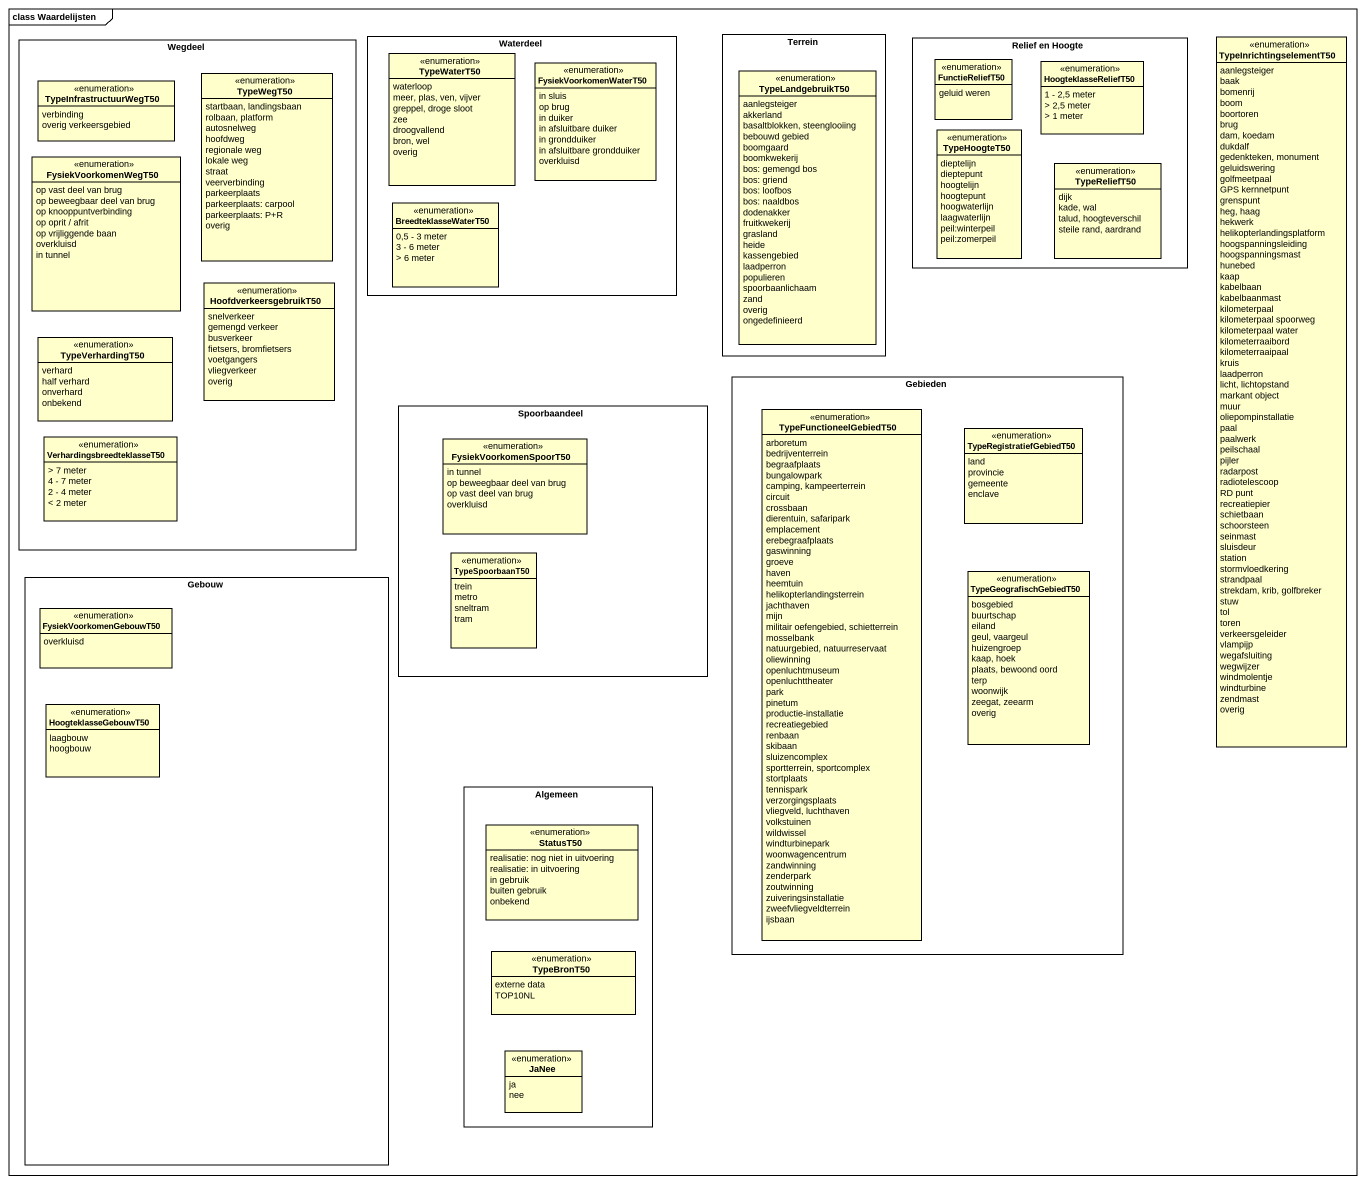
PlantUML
@startuml
mainframe class Waardelijsten
hide circle
hide empty members
rectangle Wegdeel {
  enum TypeWegT50 {
    startbaan, landingsbaan
    rolbaan, platform
    autosnelweg
    hoofdweg
    regionale weg
    lokale weg
    straat
    veerverbinding
    parkeerplaats
    parkeerplaats: carpool
    parkeerplaats: P+R
    overig
  }
  enum TypeInfrastructuurWegT50 {
    verbinding
    overig verkeersgebied
  }
  enum FysiekVoorkomenWegT50 {
    op vast deel van brug
    op beweegbaar deel van brug
    op knooppuntverbinding
    op oprit / afrit
    op vrijliggende baan
    overkluisd
    in tunnel
  }
  enum HoofdverkeersgebruikT50 {
    snelverkeer
    gemengd verkeer
    busverkeer
    fietsers, bromfietsers
    voetgangers
    vliegverkeer
    overig
  }
  enum TypeVerhardingT50 {
    verhard
    half verhard
    onverhard
    onbekend
  }
  enum VerhardingsbreedteklasseT50 {
    > 7 meter
    4 - 7 meter
    2 - 4 meter
    < 2 meter
  }
}
rectangle Waterdeel {
  enum TypeWaterT50 {
    waterloop
    meer, plas, ven, vijver
    greppel, droge sloot
    zee
    droogvallend
    bron, wel
    overig
  }
  enum FysiekVoorkomenWaterT50 {
    in sluis
    op brug
    in duiker
    in afsluitbare duiker
    in grondduiker
    in afsluitbare grondduiker
    overkluisd
  }
  enum BreedteklasseWaterT50 {
    0,5 - 3 meter
    3 - 6 meter
    > 6 meter
  }
}
rectangle Terrein {
  enum TypeLandgebruikT50 {
    aanlegsteiger
    akkerland
    basaltblokken, steenglooiing
    bebouwd gebied
    boomgaard
    boomkwekerij
    bos: gemengd bos
    bos: griend
    bos: loofbos
    bos: naaldbos
    dodenakker
    fruitkwekerij
    grasland
    heide
    kassengebied
    laadperron
    populieren
    spoorbaanlichaam
    zand
    overig
    ongedefinieerd
  }
}
rectangle "Relief en Hoogte" as Relief_en_Hoogte {
  enum FunctieReliefT50 {
    geluid weren
  }
  enum HoogteklasseReliefT50 {
    1 - 2,5 meter
    > 2,5 meter
    > 1 meter
  }
  enum TypeHoogteT50 {
    dieptelijn
    dieptepunt
    hoogtelijn
    hoogtepunt
    hoogwaterlijn
    laagwaterlijn
    peil:winterpeil
    peil:zomerpeil
  }
  enum TypeReliefT50 {
    dijk
    kade, wal
    talud, hoogteverschil
    steile rand, aardrand
  }
}
enum TypeInrichtingselementT50 {
  aanlegsteiger
  baak
  bomenrij
  boom
  boortoren
  brug
  dam, koedam
  dukdalf
  gedenkteken, monument
  geluidswering
  golfmeetpaal
  GPS kernnetpunt
  grenspunt
  heg, haag
  hekwerk
  helikopterlandingsplatform
  hoogspanningsleiding
  hoogspanningsmast
  hunebed
  kaap
  kabelbaan
  kabelbaanmast
  kilometerpaal
  kilometerpaal spoorweg
  kilometerpaal water
  kilometerraaibord
  kilometerraaipaal
  kruis
  laadperron
  licht, lichtopstand
  markant object
  muur
  oliepompinstallatie
  paal
  paalwerk
  peilschaal
  pijler
  radarpost
  radiotelescoop
  RD punt
  recreatiepier
  schietbaan
  schoorsteen
  seinmast
  sluisdeur
  station
  stormvloedkering
  strandpaal
  strekdam, krib, golfbreker
  stuw
  tol
  toren
  verkeersgeleider
  vlampijp
  wegafsluiting
  wegwijzer
  windmolentje
  windturbine
  zendmast
  overig
}
rectangle Gebieden {
  enum TypeFunctioneelGebiedT50 {
    arboretum
    bedrijventerrein
    begraafplaats
    bungalowpark
    camping, kampeerterrein
    circuit
    crossbaan
    dierentuin, safaripark
    emplacement
    erebegraafplaats
    gaswinning
    groeve
    haven
    heemtuin
    helikopterlandingsterrein
    jachthaven
    mijn
    militair oefengebied, schietterrein
    mosselbank
    natuurgebied, natuurreservaat
    oliewinning
    openluchtmuseum
    openluchttheater
    park
    pinetum
    productie-installatie
    recreatiegebied
    renbaan
    skibaan
    sluizencomplex
    sportterrein, sportcomplex
    stortplaats
    tennispark
    verzorgingsplaats
    vliegveld, luchthaven
    volkstuinen
    wildwissel
    windturbinepark
    woonwagencentrum
    zandwinning
    zenderpark
    zoutwinning
    zuiveringsinstallatie
    zweefvliegveldterrein
    ijsbaan
  }
  enum TypeRegistratiefGebiedT50 {
    land
    provincie
    gemeente
    enclave
  }
  enum TypeGeografischGebiedT50 {
    bosgebied
    buurtschap
    eiland
    geul, vaargeul
    huizengroep
    kaap, hoek
    plaats, bewoond oord
    terp
    woonwijk
    zeegat, zeearm
    overig
  }
}
rectangle Spoorbaandeel {
  enum FysiekVoorkomenSpoorT50 {
    in tunnel
    op beweegbaar deel van brug
    op vast deel van brug
    overkluisd
  }
  enum TypeSpoorbaanT50 {
    trein
    metro
    sneltram
    tram
  }
}
rectangle Gebouw {
  enum FysiekVoorkomenGebouwT50 {
    overkluisd
  }
  enum HoogteklasseGebouwT50 {
    laagbouw
    hoogbouw
  }
}
rectangle Algemeen {
  enum StatusT50 {
    realisatie: nog niet in uitvoering
    realisatie: in uitvoering
    in gebruik
    buiten gebruik
    onbekend
  }
  enum TypeBronT50 {
    externe data
    TOP10NL
  }
  enum JaNee <<enumeration>> {
    ja
    nee
  }
}
@enduml
